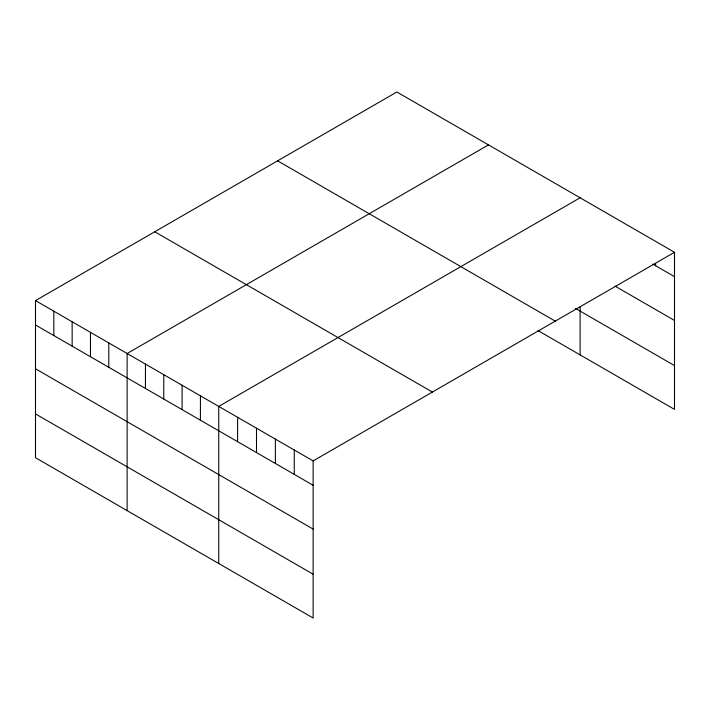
<?xml version="1.0" encoding="UTF-8"?>
<svg xmlns="http://www.w3.org/2000/svg" width="710" height="710" viewBox="0 0 710 710"><rect width="100%" height="100%" fill="white"/><g stroke="black" fill="none" stroke-linecap="round" stroke-linejoin="round"><path stroke-width="1.06" d="M35.5 300.614L313.137 460.914L313.137 618.011L35.5 457.719L35.5 300.614L396.863 91.989L674.5 252.281L674.5 409.386L537.958 330.549M488.48 144.884L127.117 353.518L127.117 510.614M580.106 197.779L218.742 406.413L218.742 563.509M313.137 460.914L674.5 252.281M652.792 264.111L674.5 276.643M615.029 286.112L674.5 320.45M575.517 308.433L674.5 365.579M277.61 160.833L555.247 321.133M154.753 231.771L432.39 392.062M35.5 324.985L313.137 485.276M35.5 368.783L313.137 529.083M35.5 413.912L313.137 574.212M655.623 263.534L655.623 265.744M580.106 306.782L580.106 354.885M294.26 450.007L294.26 474.378M275.382 439.108L275.382 463.479M256.505 428.21L256.505 452.581M237.619 417.311L237.619 441.673M200.415 395.834L200.415 420.196M182.097 385.255L182.097 409.617M163.77 374.676L163.77 399.038M145.444 364.097L145.444 388.459M108.799 342.939L108.799 367.301M90.472 332.351L90.472 356.722M72.145 321.772L72.145 346.143M53.827 311.193L53.827 335.564"/></g></svg>
